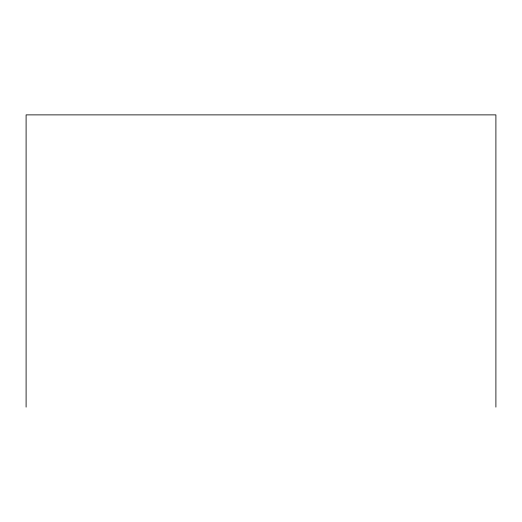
<?xml version="1.0" encoding="UTF-8"?>
<svg xmlns="http://www.w3.org/2000/svg" width="522" height="522" viewBox="0 0 522 522"><rect width="100%" height="100%" fill="white"/><g stroke="black" fill="none" stroke-linecap="round" stroke-linejoin="round"><path stroke-width="0.78" d="M495.9 407.121L495.9 114.879L26.1 114.879L26.1 407.121"/></g></svg>
